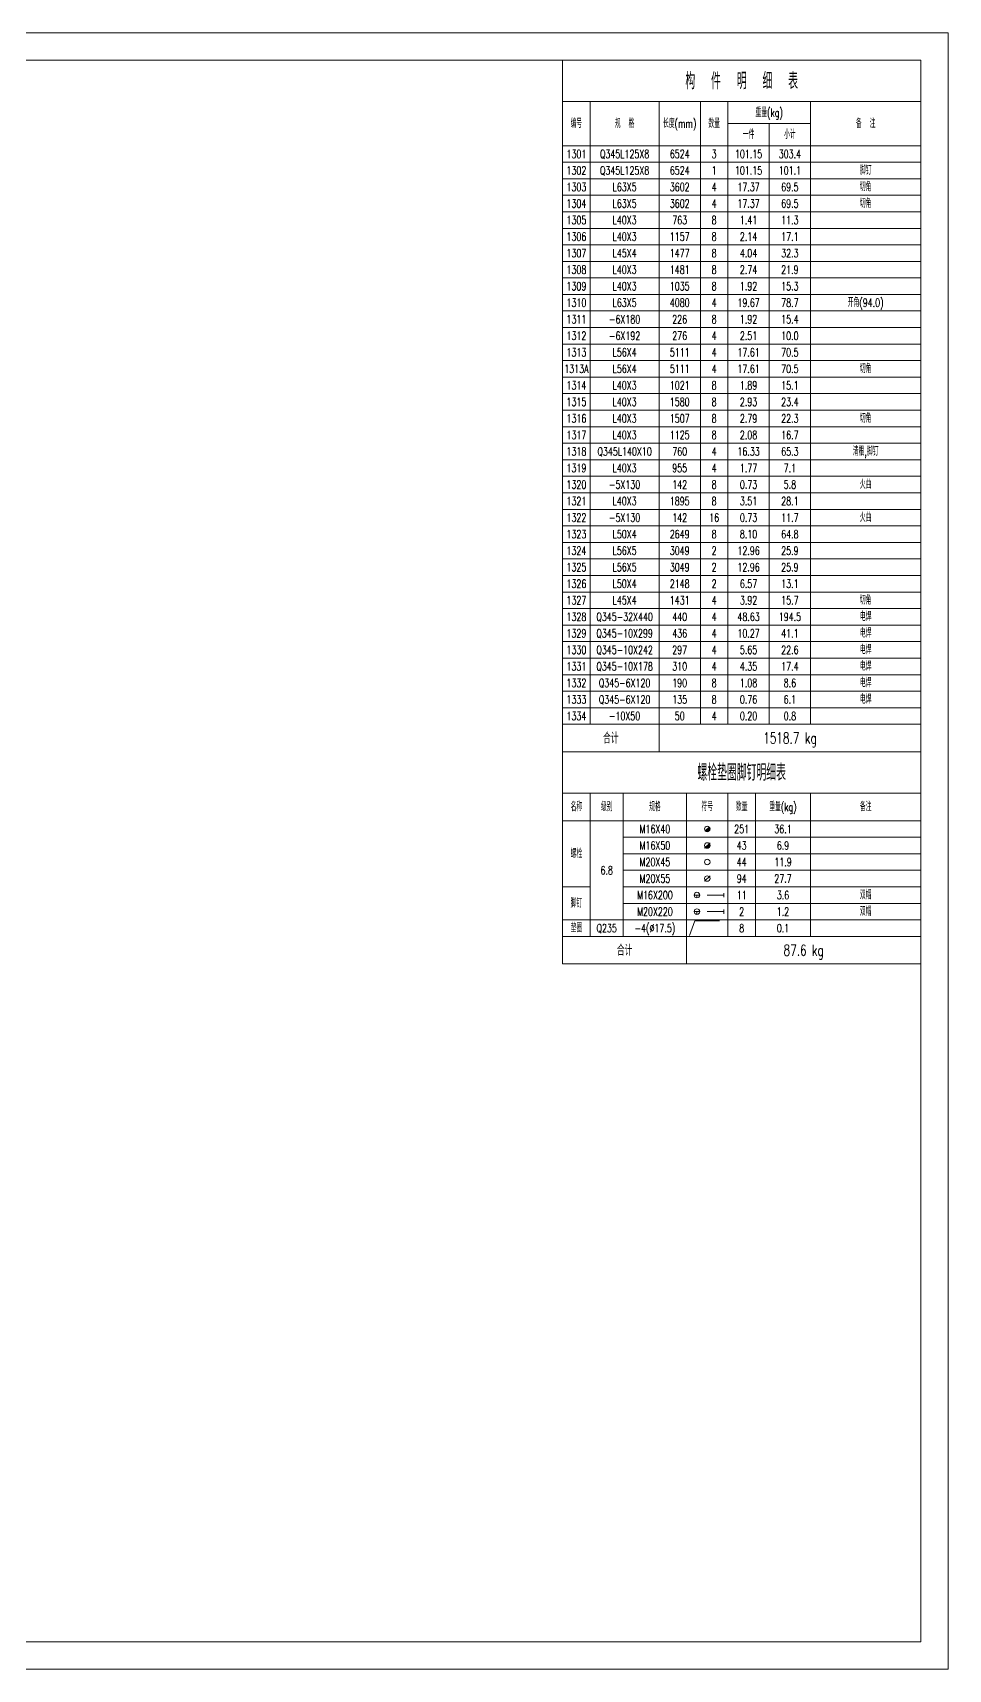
# Model space of a CAD drawing. Extents: x -62666 to 126696, y -48828 to 60042.
# Drawn here: x -52494 to -45846, y -48478 to -36598 of the extents above; entities that cross this region are included whole.
import ezdxf
from ezdxf.enums import TextEntityAlignment as Align

# ---------------------------------------------------------------- set-up
doc = ezdxf.new("R2010")
doc.units = 0
doc.header["$MEASUREMENT"] = 0
doc.layers.get('0').update_dxf_attribs({"linetype": 'CONTINUOUS', "lineweight": 25})
doc.styles.get("Standard").update_dxf_attribs({"font": 'simplex.shx', "width": 0.7, "height": 3, "bigfont": 'gbhzfs.shx'})

# ---------------------------------------------------------------- blocks, each defined once
blk = doc.blocks.new('M16X40S')
at = {"color": 3, "linetype": 'Continuous', "lineweight": 13}
blk.add_line((-0.707, -0.707), (0.707, 0.707), dxfattribs=at)
blk.add_circle((0, 0), 1, dxfattribs=at)
for radius in [0.9, 0.8, 0.7, 0.6, 0.5, 0.4, 0.3, 0.2, 0.1]:
    blk.add_arc((0, 0), radius, 225, 45, dxfattribs=at)
blk = doc.blocks.new('M16X50S')
at = {"color": 3, "linetype": 'Continuous', "lineweight": 13}
blk.add_line((-1, -1), (1, 1), dxfattribs=at)
blk.add_circle((0, 0), 1, dxfattribs=at)
for radius in [0.9, 0.8, 0.7, 0.6, 0.5, 0.4, 0.3, 0.2, 0.1]:
    blk.add_arc((0, 0), radius, 225, 45, dxfattribs=at)
blk = doc.blocks.new('M20X45S')
at = {"color": 3, "linetype": 'Continuous', "lineweight": 13}
blk.add_circle((0, 0), 1, dxfattribs=at)
blk = doc.blocks.new('M20X55S')
at = {"color": 3, "linetype": 'Continuous', "lineweight": 13}
blk.add_line((-1, -1), (1, 1), dxfattribs=at)
blk.add_circle((0, 0), 1, dxfattribs=at)
blk = doc.blocks.new('StepBoltML')
at = {"color": 3, "linetype": 'Continuous', "lineweight": 13}
for p, q in [((-4.75, 0), (-2.75, 0)), ((-3.75, 0), (-3.75, -1)), ((0, 0), (6, 0)), ((6, -0.75), (6, 0.75))]:
    blk.add_line(p, q, dxfattribs=at)
blk.add_circle((-3.75, 0), 1, dxfattribs=at)
blk = doc.blocks.new('WasherML')
at = {"color": 3, "linetype": 'Continuous', "lineweight": 13}
for p, q in [((-6.5, -2.7), (-4.5, 2.7)), ((-4.5, 2.7), (4.5, 2.7))]:
    blk.add_line(p, q, dxfattribs=at)

msp = doc.modelspace()

# ---------------------------------------------------------------- linework, layer by layer
at = {"color": 7, "linetype": 'Continuous', "lineweight": 18}
for p, q in [((-62666.47025, -36598.15675), (-45846.47025, -36598.15675)), ((-45846.47025, -48478.15675), (-45846.47025, -36598.15675)), ((-62166.47025, -36798.15675), (-46046.47025, -36798.15675)), ((-46046.47025, -48278.15675), (-46046.47025, -36798.15675)), ((-62166.47025, -48278.15675), (-46046.47025, -48278.15675)), ((-62666.47025, -48478.15675), (-45846.47025, -48478.15675))]:
    msp.add_line(p, q, dxfattribs=at)
at = {"color": 3, "linetype": 'Continuous', "lineweight": 13}
for points in [[(-48646.47025, -36798.15675), (-48646.47025, -37098.15675), (-46046.47025, -37098.15675), (-46046.47025, -36798.15675)], [(-48646.47025, -37098.15675), (-48646.47025, -37418.15675), (-48446.47025, -37418.15675), (-48446.47025, -37098.15675)], [(-48446.47025, -37098.15675), (-48446.47025, -37418.15675), (-47946.47025, -37418.15675), (-47946.47025, -37098.15675)], [(-47946.47025, -37098.15675), (-47946.47025, -37418.15675), (-47646.47025, -37418.15675), (-47646.47025, -37098.15675)], [(-47646.47025, -37098.15675), (-47646.47025, -37418.15675), (-47446.47025, -37418.15675), (-47446.47025, -37098.15675)], [(-47446.47025, -37098.15675), (-47446.47025, -37258.15675), (-46846.47025, -37258.15675), (-46846.47025, -37098.15675)], [(-46846.47025, -37098.15675), (-46846.47025, -37418.15675), (-46046.47025, -37418.15675), (-46046.47025, -37098.15675)], [(-47446.47025, -37258.15675), (-47446.47025, -37418.15675), (-47146.47025, -37418.15675), (-47146.47025, -37258.15675)], [(-47146.47025, -37258.15675), (-47146.47025, -37418.15675), (-46846.47025, -37418.15675), (-46846.47025, -37258.15675)], [(-48646.47025, -37418.15675), (-48646.47025, -37538.15675), (-48446.47025, -37538.15675), (-48446.47025, -37418.15675)], [(-48446.47025, -37418.15675), (-48446.47025, -37538.15675), (-47946.47025, -37538.15675), (-47946.47025, -37418.15675)], [(-47946.47025, -37418.15675), (-47946.47025, -37538.15675), (-47646.47025, -37538.15675), (-47646.47025, -37418.15675)], [(-47646.47025, -37418.15675), (-47646.47025, -37538.15675), (-47446.47025, -37538.15675), (-47446.47025, -37418.15675)], [(-47446.47025, -37418.15675), (-47446.47025, -37538.15675), (-47146.47025, -37538.15675), (-47146.47025, -37418.15675)], [(-47146.47025, -37418.15675), (-47146.47025, -37538.15675), (-46846.47025, -37538.15675), (-46846.47025, -37418.15675)], [(-46846.47025, -37418.15675), (-46846.47025, -37538.15675), (-46046.47025, -37538.15675), (-46046.47025, -37418.15675)], [(-48646.47025, -37538.15675), (-48646.47025, -37658.15675), (-48446.47025, -37658.15675), (-48446.47025, -37538.15675)], [(-48446.47025, -37538.15675), (-48446.47025, -37658.15675), (-47946.47025, -37658.15675), (-47946.47025, -37538.15675)], [(-47946.47025, -37538.15675), (-47946.47025, -37658.15675), (-47646.47025, -37658.15675), (-47646.47025, -37538.15675)], [(-47646.47025, -37538.15675), (-47646.47025, -37658.15675), (-47446.47025, -37658.15675), (-47446.47025, -37538.15675)], [(-47446.47025, -37538.15675), (-47446.47025, -37658.15675), (-47146.47025, -37658.15675), (-47146.47025, -37538.15675)], [(-47146.47025, -37538.15675), (-47146.47025, -37658.15675), (-46846.47025, -37658.15675), (-46846.47025, -37538.15675)], [(-46846.47025, -37538.15675), (-46846.47025, -37658.15675), (-46046.47025, -37658.15675), (-46046.47025, -37538.15675)], [(-48646.47025, -37658.15675), (-48646.47025, -37778.15675), (-48446.47025, -37778.15675), (-48446.47025, -37658.15675)], [(-48446.47025, -37658.15675), (-48446.47025, -37778.15675), (-47946.47025, -37778.15675), (-47946.47025, -37658.15675)], [(-47946.47025, -37658.15675), (-47946.47025, -37778.15675), (-47646.47025, -37778.15675), (-47646.47025, -37658.15675)], [(-47646.47025, -37658.15675), (-47646.47025, -37778.15675), (-47446.47025, -37778.15675), (-47446.47025, -37658.15675)], [(-47446.47025, -37658.15675), (-47446.47025, -37778.15675), (-47146.47025, -37778.15675), (-47146.47025, -37658.15675)], [(-47146.47025, -37658.15675), (-47146.47025, -37778.15675), (-46846.47025, -37778.15675), (-46846.47025, -37658.15675)], [(-46846.47025, -37658.15675), (-46846.47025, -37778.15675), (-46046.47025, -37778.15675), (-46046.47025, -37658.15675)], [(-48646.47025, -37778.15675), (-48646.47025, -37898.15675), (-48446.47025, -37898.15675), (-48446.47025, -37778.15675)], [(-48446.47025, -37778.15675), (-48446.47025, -37898.15675), (-47946.47025, -37898.15675), (-47946.47025, -37778.15675)], [(-47946.47025, -37778.15675), (-47946.47025, -37898.15675), (-47646.47025, -37898.15675), (-47646.47025, -37778.15675)], [(-47646.47025, -37778.15675), (-47646.47025, -37898.15675), (-47446.47025, -37898.15675), (-47446.47025, -37778.15675)], [(-47446.47025, -37778.15675), (-47446.47025, -37898.15675), (-47146.47025, -37898.15675), (-47146.47025, -37778.15675)], [(-47146.47025, -37778.15675), (-47146.47025, -37898.15675), (-46846.47025, -37898.15675), (-46846.47025, -37778.15675)], [(-46846.47025, -37778.15675), (-46846.47025, -37898.15675), (-46046.47025, -37898.15675), (-46046.47025, -37778.15675)], [(-48646.47025, -37898.15675), (-48646.47025, -38018.15675), (-48446.47025, -38018.15675), (-48446.47025, -37898.15675)], [(-48446.47025, -37898.15675), (-48446.47025, -38018.15675), (-47946.47025, -38018.15675), (-47946.47025, -37898.15675)], [(-47946.47025, -37898.15675), (-47946.47025, -38018.15675), (-47646.47025, -38018.15675), (-47646.47025, -37898.15675)], [(-47646.47025, -37898.15675), (-47646.47025, -38018.15675), (-47446.47025, -38018.15675), (-47446.47025, -37898.15675)], [(-47446.47025, -37898.15675), (-47446.47025, -38018.15675), (-47146.47025, -38018.15675), (-47146.47025, -37898.15675)], [(-47146.47025, -37898.15675), (-47146.47025, -38018.15675), (-46846.47025, -38018.15675), (-46846.47025, -37898.15675)], [(-46846.47025, -37898.15675), (-46846.47025, -38018.15675), (-46046.47025, -38018.15675), (-46046.47025, -37898.15675)], [(-48646.47025, -38018.15675), (-48646.47025, -38138.15675), (-48446.47025, -38138.15675), (-48446.47025, -38018.15675)], [(-48446.47025, -38018.15675), (-48446.47025, -38138.15675), (-47946.47025, -38138.15675), (-47946.47025, -38018.15675)], [(-47946.47025, -38018.15675), (-47946.47025, -38138.15675), (-47646.47025, -38138.15675), (-47646.47025, -38018.15675)], [(-47646.47025, -38018.15675), (-47646.47025, -38138.15675), (-47446.47025, -38138.15675), (-47446.47025, -38018.15675)], [(-47446.47025, -38018.15675), (-47446.47025, -38138.15675), (-47146.47025, -38138.15675), (-47146.47025, -38018.15675)], [(-47146.47025, -38018.15675), (-47146.47025, -38138.15675), (-46846.47025, -38138.15675), (-46846.47025, -38018.15675)], [(-46846.47025, -38018.15675), (-46846.47025, -38138.15675), (-46046.47025, -38138.15675), (-46046.47025, -38018.15675)], [(-48646.47025, -38138.15675), (-48646.47025, -38258.15675), (-48446.47025, -38258.15675), (-48446.47025, -38138.15675)], [(-48446.47025, -38138.15675), (-48446.47025, -38258.15675), (-47946.47025, -38258.15675), (-47946.47025, -38138.15675)], [(-47946.47025, -38138.15675), (-47946.47025, -38258.15675), (-47646.47025, -38258.15675), (-47646.47025, -38138.15675)], [(-47646.47025, -38138.15675), (-47646.47025, -38258.15675), (-47446.47025, -38258.15675), (-47446.47025, -38138.15675)], [(-47446.47025, -38138.15675), (-47446.47025, -38258.15675), (-47146.47025, -38258.15675), (-47146.47025, -38138.15675)], [(-47146.47025, -38138.15675), (-47146.47025, -38258.15675), (-46846.47025, -38258.15675), (-46846.47025, -38138.15675)], [(-46846.47025, -38138.15675), (-46846.47025, -38258.15675), (-46046.47025, -38258.15675), (-46046.47025, -38138.15675)], [(-48646.47025, -38258.15675), (-48646.47025, -38378.15675), (-48446.47025, -38378.15675), (-48446.47025, -38258.15675)], [(-48446.47025, -38258.15675), (-48446.47025, -38378.15675), (-47946.47025, -38378.15675), (-47946.47025, -38258.15675)], [(-47946.47025, -38258.15675), (-47946.47025, -38378.15675), (-47646.47025, -38378.15675), (-47646.47025, -38258.15675)], [(-47646.47025, -38258.15675), (-47646.47025, -38378.15675), (-47446.47025, -38378.15675), (-47446.47025, -38258.15675)], [(-47446.47025, -38258.15675), (-47446.47025, -38378.15675), (-47146.47025, -38378.15675), (-47146.47025, -38258.15675)], [(-47146.47025, -38258.15675), (-47146.47025, -38378.15675), (-46846.47025, -38378.15675), (-46846.47025, -38258.15675)], [(-46846.47025, -38258.15675), (-46846.47025, -38378.15675), (-46046.47025, -38378.15675), (-46046.47025, -38258.15675)], [(-48646.47025, -38378.15675), (-48646.47025, -38498.15675), (-48446.47025, -38498.15675), (-48446.47025, -38378.15675)], [(-48446.47025, -38378.15675), (-48446.47025, -38498.15675), (-47946.47025, -38498.15675), (-47946.47025, -38378.15675)], [(-47946.47025, -38378.15675), (-47946.47025, -38498.15675), (-47646.47025, -38498.15675), (-47646.47025, -38378.15675)], [(-47646.47025, -38378.15675), (-47646.47025, -38498.15675), (-47446.47025, -38498.15675), (-47446.47025, -38378.15675)], [(-47446.47025, -38378.15675), (-47446.47025, -38498.15675), (-47146.47025, -38498.15675), (-47146.47025, -38378.15675)], [(-47146.47025, -38378.15675), (-47146.47025, -38498.15675), (-46846.47025, -38498.15675), (-46846.47025, -38378.15675)], [(-46846.47025, -38378.15675), (-46846.47025, -38498.15675), (-46046.47025, -38498.15675), (-46046.47025, -38378.15675)], [(-48646.47025, -38498.15675), (-48646.47025, -38618.15675), (-48446.47025, -38618.15675), (-48446.47025, -38498.15675)], [(-48446.47025, -38498.15675), (-48446.47025, -38618.15675), (-47946.47025, -38618.15675), (-47946.47025, -38498.15675)], [(-47946.47025, -38498.15675), (-47946.47025, -38618.15675), (-47646.47025, -38618.15675), (-47646.47025, -38498.15675)], [(-47646.47025, -38498.15675), (-47646.47025, -38618.15675), (-47446.47025, -38618.15675), (-47446.47025, -38498.15675)], [(-47446.47025, -38498.15675), (-47446.47025, -38618.15675), (-47146.47025, -38618.15675), (-47146.47025, -38498.15675)], [(-47146.47025, -38498.15675), (-47146.47025, -38618.15675), (-46846.47025, -38618.15675), (-46846.47025, -38498.15675)], [(-46846.47025, -38498.15675), (-46846.47025, -38618.15675), (-46046.47025, -38618.15675), (-46046.47025, -38498.15675)], [(-48646.47025, -38618.15675), (-48646.47025, -38738.15675), (-48446.47025, -38738.15675), (-48446.47025, -38618.15675)], [(-48446.47025, -38618.15675), (-48446.47025, -38738.15675), (-47946.47025, -38738.15675), (-47946.47025, -38618.15675)], [(-47946.47025, -38618.15675), (-47946.47025, -38738.15675), (-47646.47025, -38738.15675), (-47646.47025, -38618.15675)], [(-47646.47025, -38618.15675), (-47646.47025, -38738.15675), (-47446.47025, -38738.15675), (-47446.47025, -38618.15675)], [(-47446.47025, -38618.15675), (-47446.47025, -38738.15675), (-47146.47025, -38738.15675), (-47146.47025, -38618.15675)], [(-47146.47025, -38618.15675), (-47146.47025, -38738.15675), (-46846.47025, -38738.15675), (-46846.47025, -38618.15675)], [(-46846.47025, -38618.15675), (-46846.47025, -38738.15675), (-46046.47025, -38738.15675), (-46046.47025, -38618.15675)], [(-48646.47025, -38738.15675), (-48646.47025, -38858.15675), (-48446.47025, -38858.15675), (-48446.47025, -38738.15675)], [(-48446.47025, -38738.15675), (-48446.47025, -38858.15675), (-47946.47025, -38858.15675), (-47946.47025, -38738.15675)], [(-47946.47025, -38738.15675), (-47946.47025, -38858.15675), (-47646.47025, -38858.15675), (-47646.47025, -38738.15675)], [(-47646.47025, -38738.15675), (-47646.47025, -38858.15675), (-47446.47025, -38858.15675), (-47446.47025, -38738.15675)], [(-47446.47025, -38738.15675), (-47446.47025, -38858.15675), (-47146.47025, -38858.15675), (-47146.47025, -38738.15675)], [(-47146.47025, -38738.15675), (-47146.47025, -38858.15675), (-46846.47025, -38858.15675), (-46846.47025, -38738.15675)], [(-46846.47025, -38738.15675), (-46846.47025, -38858.15675), (-46046.47025, -38858.15675), (-46046.47025, -38738.15675)], [(-48646.47025, -38858.15675), (-48646.47025, -38978.15675), (-48446.47025, -38978.15675), (-48446.47025, -38858.15675)], [(-48446.47025, -38858.15675), (-48446.47025, -38978.15675), (-47946.47025, -38978.15675), (-47946.47025, -38858.15675)], [(-47946.47025, -38858.15675), (-47946.47025, -38978.15675), (-47646.47025, -38978.15675), (-47646.47025, -38858.15675)], [(-47646.47025, -38858.15675), (-47646.47025, -38978.15675), (-47446.47025, -38978.15675), (-47446.47025, -38858.15675)], [(-47446.47025, -38858.15675), (-47446.47025, -38978.15675), (-47146.47025, -38978.15675), (-47146.47025, -38858.15675)], [(-47146.47025, -38858.15675), (-47146.47025, -38978.15675), (-46846.47025, -38978.15675), (-46846.47025, -38858.15675)], [(-46846.47025, -38858.15675), (-46846.47025, -38978.15675), (-46046.47025, -38978.15675), (-46046.47025, -38858.15675)], [(-48646.47025, -38978.15675), (-48646.47025, -39098.15675), (-48446.47025, -39098.15675), (-48446.47025, -38978.15675)], [(-48446.47025, -38978.15675), (-48446.47025, -39098.15675), (-47946.47025, -39098.15675), (-47946.47025, -38978.15675)], [(-47946.47025, -38978.15675), (-47946.47025, -39098.15675), (-47646.47025, -39098.15675), (-47646.47025, -38978.15675)], [(-47646.47025, -38978.15675), (-47646.47025, -39098.15675), (-47446.47025, -39098.15675), (-47446.47025, -38978.15675)], [(-47446.47025, -38978.15675), (-47446.47025, -39098.15675), (-47146.47025, -39098.15675), (-47146.47025, -38978.15675)], [(-47146.47025, -38978.15675), (-47146.47025, -39098.15675), (-46846.47025, -39098.15675), (-46846.47025, -38978.15675)], [(-46846.47025, -38978.15675), (-46846.47025, -39098.15675), (-46046.47025, -39098.15675), (-46046.47025, -38978.15675)], [(-48646.47025, -39098.15675), (-48646.47025, -39218.15675), (-48446.47025, -39218.15675), (-48446.47025, -39098.15675)], [(-48446.47025, -39098.15675), (-48446.47025, -39218.15675), (-47946.47025, -39218.15675), (-47946.47025, -39098.15675)], [(-47946.47025, -39098.15675), (-47946.47025, -39218.15675), (-47646.47025, -39218.15675), (-47646.47025, -39098.15675)], [(-47646.47025, -39098.15675), (-47646.47025, -39218.15675), (-47446.47025, -39218.15675), (-47446.47025, -39098.15675)], [(-47446.47025, -39098.15675), (-47446.47025, -39218.15675), (-47146.47025, -39218.15675), (-47146.47025, -39098.15675)], [(-47146.47025, -39098.15675), (-47146.47025, -39218.15675), (-46846.47025, -39218.15675), (-46846.47025, -39098.15675)], [(-46846.47025, -39098.15675), (-46846.47025, -39218.15675), (-46046.47025, -39218.15675), (-46046.47025, -39098.15675)], [(-48646.47025, -39218.15675), (-48646.47025, -39338.15675), (-48446.47025, -39338.15675), (-48446.47025, -39218.15675)], [(-48446.47025, -39218.15675), (-48446.47025, -39338.15675), (-47946.47025, -39338.15675), (-47946.47025, -39218.15675)], [(-47946.47025, -39218.15675), (-47946.47025, -39338.15675), (-47646.47025, -39338.15675), (-47646.47025, -39218.15675)], [(-47646.47025, -39218.15675), (-47646.47025, -39338.15675), (-47446.47025, -39338.15675), (-47446.47025, -39218.15675)], [(-47446.47025, -39218.15675), (-47446.47025, -39338.15675), (-47146.47025, -39338.15675), (-47146.47025, -39218.15675)], [(-47146.47025, -39218.15675), (-47146.47025, -39338.15675), (-46846.47025, -39338.15675), (-46846.47025, -39218.15675)], [(-46846.47025, -39218.15675), (-46846.47025, -39338.15675), (-46046.47025, -39338.15675), (-46046.47025, -39218.15675)], [(-48646.47025, -39338.15675), (-48646.47025, -39458.15675), (-48446.47025, -39458.15675), (-48446.47025, -39338.15675)], [(-48446.47025, -39338.15675), (-48446.47025, -39458.15675), (-47946.47025, -39458.15675), (-47946.47025, -39338.15675)], [(-47946.47025, -39338.15675), (-47946.47025, -39458.15675), (-47646.47025, -39458.15675), (-47646.47025, -39338.15675)], [(-47646.47025, -39338.15675), (-47646.47025, -39458.15675), (-47446.47025, -39458.15675), (-47446.47025, -39338.15675)], [(-47446.47025, -39338.15675), (-47446.47025, -39458.15675), (-47146.47025, -39458.15675), (-47146.47025, -39338.15675)], [(-47146.47025, -39338.15675), (-47146.47025, -39458.15675), (-46846.47025, -39458.15675), (-46846.47025, -39338.15675)], [(-46846.47025, -39338.15675), (-46846.47025, -39458.15675), (-46046.47025, -39458.15675), (-46046.47025, -39338.15675)], [(-48646.47025, -39458.15675), (-48646.47025, -39578.15675), (-48446.47025, -39578.15675), (-48446.47025, -39458.15675)], [(-48446.47025, -39458.15675), (-48446.47025, -39578.15675), (-47946.47025, -39578.15675), (-47946.47025, -39458.15675)], [(-47946.47025, -39458.15675), (-47946.47025, -39578.15675), (-47646.47025, -39578.15675), (-47646.47025, -39458.15675)], [(-47646.47025, -39458.15675), (-47646.47025, -39578.15675), (-47446.47025, -39578.15675), (-47446.47025, -39458.15675)], [(-47446.47025, -39458.15675), (-47446.47025, -39578.15675), (-47146.47025, -39578.15675), (-47146.47025, -39458.15675)], [(-47146.47025, -39458.15675), (-47146.47025, -39578.15675), (-46846.47025, -39578.15675), (-46846.47025, -39458.15675)], [(-46846.47025, -39458.15675), (-46846.47025, -39578.15675), (-46046.47025, -39578.15675), (-46046.47025, -39458.15675)], [(-48646.47025, -39578.15675), (-48646.47025, -39698.15675), (-48446.47025, -39698.15675), (-48446.47025, -39578.15675)], [(-48446.47025, -39578.15675), (-48446.47025, -39698.15675), (-47946.47025, -39698.15675), (-47946.47025, -39578.15675)], [(-47946.47025, -39578.15675), (-47946.47025, -39698.15675), (-47646.47025, -39698.15675), (-47646.47025, -39578.15675)], [(-47646.47025, -39578.15675), (-47646.47025, -39698.15675), (-47446.47025, -39698.15675), (-47446.47025, -39578.15675)], [(-47446.47025, -39578.15675), (-47446.47025, -39698.15675), (-47146.47025, -39698.15675), (-47146.47025, -39578.15675)], [(-47146.47025, -39578.15675), (-47146.47025, -39698.15675), (-46846.47025, -39698.15675), (-46846.47025, -39578.15675)], [(-46846.47025, -39578.15675), (-46846.47025, -39698.15675), (-46046.47025, -39698.15675), (-46046.47025, -39578.15675)], [(-48646.47025, -39698.15675), (-48646.47025, -39818.15675), (-48446.47025, -39818.15675), (-48446.47025, -39698.15675)], [(-48446.47025, -39698.15675), (-48446.47025, -39818.15675), (-47946.47025, -39818.15675), (-47946.47025, -39698.15675)], [(-47946.47025, -39698.15675), (-47946.47025, -39818.15675), (-47646.47025, -39818.15675), (-47646.47025, -39698.15675)], [(-47646.47025, -39698.15675), (-47646.47025, -39818.15675), (-47446.47025, -39818.15675), (-47446.47025, -39698.15675)], [(-47446.47025, -39698.15675), (-47446.47025, -39818.15675), (-47146.47025, -39818.15675), (-47146.47025, -39698.15675)], [(-47146.47025, -39698.15675), (-47146.47025, -39818.15675), (-46846.47025, -39818.15675), (-46846.47025, -39698.15675)], [(-46846.47025, -39698.15675), (-46846.47025, -39818.15675), (-46046.47025, -39818.15675), (-46046.47025, -39698.15675)], [(-48646.47025, -39818.15675), (-48646.47025, -39938.15675), (-48446.47025, -39938.15675), (-48446.47025, -39818.15675)], [(-48446.47025, -39818.15675), (-48446.47025, -39938.15675), (-47946.47025, -39938.15675), (-47946.47025, -39818.15675)], [(-47946.47025, -39818.15675), (-47946.47025, -39938.15675), (-47646.47025, -39938.15675), (-47646.47025, -39818.15675)], [(-47646.47025, -39818.15675), (-47646.47025, -39938.15675), (-47446.47025, -39938.15675), (-47446.47025, -39818.15675)], [(-47446.47025, -39818.15675), (-47446.47025, -39938.15675), (-47146.47025, -39938.15675), (-47146.47025, -39818.15675)], [(-47146.47025, -39818.15675), (-47146.47025, -39938.15675), (-46846.47025, -39938.15675), (-46846.47025, -39818.15675)], [(-46846.47025, -39818.15675), (-46846.47025, -39938.15675), (-46046.47025, -39938.15675), (-46046.47025, -39818.15675)], [(-48646.47025, -39938.15675), (-48646.47025, -40058.15675), (-48446.47025, -40058.15675), (-48446.47025, -39938.15675)], [(-48446.47025, -39938.15675), (-48446.47025, -40058.15675), (-47946.47025, -40058.15675), (-47946.47025, -39938.15675)], [(-47946.47025, -39938.15675), (-47946.47025, -40058.15675), (-47646.47025, -40058.15675), (-47646.47025, -39938.15675)], [(-47646.47025, -39938.15675), (-47646.47025, -40058.15675), (-47446.47025, -40058.15675), (-47446.47025, -39938.15675)], [(-47446.47025, -39938.15675), (-47446.47025, -40058.15675), (-47146.47025, -40058.15675), (-47146.47025, -39938.15675)], [(-47146.47025, -39938.15675), (-47146.47025, -40058.15675), (-46846.47025, -40058.15675), (-46846.47025, -39938.15675)], [(-46846.47025, -39938.15675), (-46846.47025, -40058.15675), (-46046.47025, -40058.15675), (-46046.47025, -39938.15675)], [(-48646.47025, -40058.15675), (-48646.47025, -40178.15675), (-48446.47025, -40178.15675), (-48446.47025, -40058.15675)], [(-48446.47025, -40058.15675), (-48446.47025, -40178.15675), (-47946.47025, -40178.15675), (-47946.47025, -40058.15675)], [(-47946.47025, -40058.15675), (-47946.47025, -40178.15675), (-47646.47025, -40178.15675), (-47646.47025, -40058.15675)], [(-47646.47025, -40058.15675), (-47646.47025, -40178.15675), (-47446.47025, -40178.15675), (-47446.47025, -40058.15675)], [(-47446.47025, -40058.15675), (-47446.47025, -40178.15675), (-47146.47025, -40178.15675), (-47146.47025, -40058.15675)], [(-47146.47025, -40058.15675), (-47146.47025, -40178.15675), (-46846.47025, -40178.15675), (-46846.47025, -40058.15675)], [(-46846.47025, -40058.15675), (-46846.47025, -40178.15675), (-46046.47025, -40178.15675), (-46046.47025, -40058.15675)], [(-48646.47025, -40178.15675), (-48646.47025, -40298.15675), (-48446.47025, -40298.15675), (-48446.47025, -40178.15675)], [(-48446.47025, -40178.15675), (-48446.47025, -40298.15675), (-47946.47025, -40298.15675), (-47946.47025, -40178.15675)], [(-47946.47025, -40178.15675), (-47946.47025, -40298.15675), (-47646.47025, -40298.15675), (-47646.47025, -40178.15675)], [(-47646.47025, -40178.15675), (-47646.47025, -40298.15675), (-47446.47025, -40298.15675), (-47446.47025, -40178.15675)], [(-47446.47025, -40178.15675), (-47446.47025, -40298.15675), (-47146.47025, -40298.15675), (-47146.47025, -40178.15675)], [(-47146.47025, -40178.15675), (-47146.47025, -40298.15675), (-46846.47025, -40298.15675), (-46846.47025, -40178.15675)], [(-46846.47025, -40178.15675), (-46846.47025, -40298.15675), (-46046.47025, -40298.15675), (-46046.47025, -40178.15675)], [(-48646.47025, -40298.15675), (-48646.47025, -40418.15675), (-48446.47025, -40418.15675), (-48446.47025, -40298.15675)], [(-48446.47025, -40298.15675), (-48446.47025, -40418.15675), (-47946.47025, -40418.15675), (-47946.47025, -40298.15675)], [(-47946.47025, -40298.15675), (-47946.47025, -40418.15675), (-47646.47025, -40418.15675), (-47646.47025, -40298.15675)], [(-47646.47025, -40298.15675), (-47646.47025, -40418.15675), (-47446.47025, -40418.15675), (-47446.47025, -40298.15675)], [(-47446.47025, -40298.15675), (-47446.47025, -40418.15675), (-47146.47025, -40418.15675), (-47146.47025, -40298.15675)], [(-47146.47025, -40298.15675), (-47146.47025, -40418.15675), (-46846.47025, -40418.15675), (-46846.47025, -40298.15675)], [(-46846.47025, -40298.15675), (-46846.47025, -40418.15675), (-46046.47025, -40418.15675), (-46046.47025, -40298.15675)], [(-48646.47025, -40418.15675), (-48646.47025, -40538.15675), (-48446.47025, -40538.15675), (-48446.47025, -40418.15675)], [(-48446.47025, -40418.15675), (-48446.47025, -40538.15675), (-47946.47025, -40538.15675), (-47946.47025, -40418.15675)], [(-47946.47025, -40418.15675), (-47946.47025, -40538.15675), (-47646.47025, -40538.15675), (-47646.47025, -40418.15675)], [(-47646.47025, -40418.15675), (-47646.47025, -40538.15675), (-47446.47025, -40538.15675), (-47446.47025, -40418.15675)], [(-47446.47025, -40418.15675), (-47446.47025, -40538.15675), (-47146.47025, -40538.15675), (-47146.47025, -40418.15675)], [(-47146.47025, -40418.15675), (-47146.47025, -40538.15675), (-46846.47025, -40538.15675), (-46846.47025, -40418.15675)], [(-46846.47025, -40418.15675), (-46846.47025, -40538.15675), (-46046.47025, -40538.15675), (-46046.47025, -40418.15675)], [(-48646.47025, -40538.15675), (-48646.47025, -40658.15675), (-48446.47025, -40658.15675), (-48446.47025, -40538.15675)], [(-48446.47025, -40538.15675), (-48446.47025, -40658.15675), (-47946.47025, -40658.15675), (-47946.47025, -40538.15675)], [(-47946.47025, -40538.15675), (-47946.47025, -40658.15675), (-47646.47025, -40658.15675), (-47646.47025, -40538.15675)], [(-47646.47025, -40538.15675), (-47646.47025, -40658.15675), (-47446.47025, -40658.15675), (-47446.47025, -40538.15675)], [(-47446.47025, -40538.15675), (-47446.47025, -40658.15675), (-47146.47025, -40658.15675), (-47146.47025, -40538.15675)], [(-47146.47025, -40538.15675), (-47146.47025, -40658.15675), (-46846.47025, -40658.15675), (-46846.47025, -40538.15675)], [(-46846.47025, -40538.15675), (-46846.47025, -40658.15675), (-46046.47025, -40658.15675), (-46046.47025, -40538.15675)], [(-48646.47025, -40658.15675), (-48646.47025, -40778.15675), (-48446.47025, -40778.15675), (-48446.47025, -40658.15675)], [(-48446.47025, -40658.15675), (-48446.47025, -40778.15675), (-47946.47025, -40778.15675), (-47946.47025, -40658.15675)], [(-47946.47025, -40658.15675), (-47946.47025, -40778.15675), (-47646.47025, -40778.15675), (-47646.47025, -40658.15675)], [(-47646.47025, -40658.15675), (-47646.47025, -40778.15675), (-47446.47025, -40778.15675), (-47446.47025, -40658.15675)], [(-47446.47025, -40658.15675), (-47446.47025, -40778.15675), (-47146.47025, -40778.15675), (-47146.47025, -40658.15675)], [(-47146.47025, -40658.15675), (-47146.47025, -40778.15675), (-46846.47025, -40778.15675), (-46846.47025, -40658.15675)], [(-46846.47025, -40658.15675), (-46846.47025, -40778.15675), (-46046.47025, -40778.15675), (-46046.47025, -40658.15675)], [(-48646.47025, -40778.15675), (-48646.47025, -40898.15675), (-48446.47025, -40898.15675), (-48446.47025, -40778.15675)], [(-48446.47025, -40778.15675), (-48446.47025, -40898.15675), (-47946.47025, -40898.15675), (-47946.47025, -40778.15675)], [(-47946.47025, -40778.15675), (-47946.47025, -40898.15675), (-47646.47025, -40898.15675), (-47646.47025, -40778.15675)], [(-47646.47025, -40778.15675), (-47646.47025, -40898.15675), (-47446.47025, -40898.15675), (-47446.47025, -40778.15675)], [(-47446.47025, -40778.15675), (-47446.47025, -40898.15675), (-47146.47025, -40898.15675), (-47146.47025, -40778.15675)], [(-47146.47025, -40778.15675), (-47146.47025, -40898.15675), (-46846.47025, -40898.15675), (-46846.47025, -40778.15675)], [(-46846.47025, -40778.15675), (-46846.47025, -40898.15675), (-46046.47025, -40898.15675), (-46046.47025, -40778.15675)], [(-48646.47025, -40898.15675), (-48646.47025, -41018.15675), (-48446.47025, -41018.15675), (-48446.47025, -40898.15675)], [(-48446.47025, -40898.15675), (-48446.47025, -41018.15675), (-47946.47025, -41018.15675), (-47946.47025, -40898.15675)], [(-47946.47025, -40898.15675), (-47946.47025, -41018.15675), (-47646.47025, -41018.15675), (-47646.47025, -40898.15675)], [(-47646.47025, -40898.15675), (-47646.47025, -41018.15675), (-47446.47025, -41018.15675), (-47446.47025, -40898.15675)], [(-47446.47025, -40898.15675), (-47446.47025, -41018.15675), (-47146.47025, -41018.15675), (-47146.47025, -40898.15675)], [(-47146.47025, -40898.15675), (-47146.47025, -41018.15675), (-46846.47025, -41018.15675), (-46846.47025, -40898.15675)], [(-46846.47025, -40898.15675), (-46846.47025, -41018.15675), (-46046.47025, -41018.15675), (-46046.47025, -40898.15675)], [(-48646.47025, -41018.15675), (-48646.47025, -41138.15675), (-48446.47025, -41138.15675), (-48446.47025, -41018.15675)], [(-48446.47025, -41018.15675), (-48446.47025, -41138.15675), (-47946.47025, -41138.15675), (-47946.47025, -41018.15675)], [(-47946.47025, -41018.15675), (-47946.47025, -41138.15675), (-47646.47025, -41138.15675), (-47646.47025, -41018.15675)], [(-47646.47025, -41018.15675), (-47646.47025, -41138.15675), (-47446.47025, -41138.15675), (-47446.47025, -41018.15675)], [(-47446.47025, -41018.15675), (-47446.47025, -41138.15675), (-47146.47025, -41138.15675), (-47146.47025, -41018.15675)], [(-47146.47025, -41018.15675), (-47146.47025, -41138.15675), (-46846.47025, -41138.15675), (-46846.47025, -41018.15675)], [(-46846.47025, -41018.15675), (-46846.47025, -41138.15675), (-46046.47025, -41138.15675), (-46046.47025, -41018.15675)], [(-48646.47025, -41138.15675), (-48646.47025, -41258.15675), (-48446.47025, -41258.15675), (-48446.47025, -41138.15675)], [(-48446.47025, -41138.15675), (-48446.47025, -41258.15675), (-47946.47025, -41258.15675), (-47946.47025, -41138.15675)], [(-47946.47025, -41138.15675), (-47946.47025, -41258.15675), (-47646.47025, -41258.15675), (-47646.47025, -41138.15675)], [(-47646.47025, -41138.15675), (-47646.47025, -41258.15675), (-47446.47025, -41258.15675), (-47446.47025, -41138.15675)], [(-47446.47025, -41138.15675), (-47446.47025, -41258.15675), (-47146.47025, -41258.15675), (-47146.47025, -41138.15675)], [(-47146.47025, -41138.15675), (-47146.47025, -41258.15675), (-46846.47025, -41258.15675), (-46846.47025, -41138.15675)], [(-46846.47025, -41138.15675), (-46846.47025, -41258.15675), (-46046.47025, -41258.15675), (-46046.47025, -41138.15675)], [(-48646.47025, -41258.15675), (-48646.47025, -41378.15675), (-48446.47025, -41378.15675), (-48446.47025, -41258.15675)], [(-48446.47025, -41258.15675), (-48446.47025, -41378.15675), (-47946.47025, -41378.15675), (-47946.47025, -41258.15675)], [(-47946.47025, -41258.15675), (-47946.47025, -41378.15675), (-47646.47025, -41378.15675), (-47646.47025, -41258.15675)], [(-47646.47025, -41258.15675), (-47646.47025, -41378.15675), (-47446.47025, -41378.15675), (-47446.47025, -41258.15675)], [(-47446.47025, -41258.15675), (-47446.47025, -41378.15675), (-47146.47025, -41378.15675), (-47146.47025, -41258.15675)], [(-47146.47025, -41258.15675), (-47146.47025, -41378.15675), (-46846.47025, -41378.15675), (-46846.47025, -41258.15675)], [(-46846.47025, -41258.15675), (-46846.47025, -41378.15675), (-46046.47025, -41378.15675), (-46046.47025, -41258.15675)], [(-48646.47025, -41378.15675), (-48646.47025, -41498.15675), (-48446.47025, -41498.15675), (-48446.47025, -41378.15675)], [(-48446.47025, -41378.15675), (-48446.47025, -41498.15675), (-47946.47025, -41498.15675), (-47946.47025, -41378.15675)], [(-47946.47025, -41378.15675), (-47946.47025, -41498.15675), (-47646.47025, -41498.15675), (-47646.47025, -41378.15675)], [(-47646.47025, -41378.15675), (-47646.47025, -41498.15675), (-47446.47025, -41498.15675), (-47446.47025, -41378.15675)], [(-47446.47025, -41378.15675), (-47446.47025, -41498.15675), (-47146.47025, -41498.15675), (-47146.47025, -41378.15675)], [(-47146.47025, -41378.15675), (-47146.47025, -41498.15675), (-46846.47025, -41498.15675), (-46846.47025, -41378.15675)], [(-46846.47025, -41378.15675), (-46846.47025, -41498.15675), (-46046.47025, -41498.15675), (-46046.47025, -41378.15675)], [(-48646.47025, -41498.15675), (-48646.47025, -41618.15675), (-48446.47025, -41618.15675), (-48446.47025, -41498.15675)], [(-48446.47025, -41498.15675), (-48446.47025, -41618.15675), (-47946.47025, -41618.15675), (-47946.47025, -41498.15675)], [(-47946.47025, -41498.15675), (-47946.47025, -41618.15675), (-47646.47025, -41618.15675), (-47646.47025, -41498.15675)], [(-47646.47025, -41498.15675), (-47646.47025, -41618.15675), (-47446.47025, -41618.15675), (-47446.47025, -41498.15675)], [(-47446.47025, -41498.15675), (-47446.47025, -41618.15675), (-47146.47025, -41618.15675), (-47146.47025, -41498.15675)], [(-47146.47025, -41498.15675), (-47146.47025, -41618.15675), (-46846.47025, -41618.15675), (-46846.47025, -41498.15675)], [(-46846.47025, -41498.15675), (-46846.47025, -41618.15675), (-46046.47025, -41618.15675), (-46046.47025, -41498.15675)], [(-48646.47025, -41618.15675), (-48646.47025, -41818.15675), (-47946.47025, -41818.15675), (-47946.47025, -41618.15675)], [(-47946.47025, -41618.15675), (-47946.47025, -41818.15675), (-46046.47025, -41818.15675), (-46046.47025, -41618.15675)], [(-48646.47025, -41818.15675), (-48646.47025, -42118.15675), (-46046.47025, -42118.15675), (-46046.47025, -41818.15675)], [(-48646.47025, -42118.15675), (-48646.47025, -42318.15675), (-48446.47025, -42318.15675), (-48446.47025, -42118.15675)], [(-48446.47025, -42118.15675), (-48446.47025, -42318.15675), (-48206.47025, -42318.15675), (-48206.47025, -42118.15675)], [(-48206.47025, -42118.15675), (-48206.47025, -42318.15675), (-47746.47025, -42318.15675), (-47746.47025, -42118.15675)], [(-47746.47025, -42118.15675), (-47746.47025, -42318.15675), (-47446.47025, -42318.15675), (-47446.47025, -42118.15675)], [(-47446.47025, -42118.15675), (-47446.47025, -42318.15675), (-47246.47025, -42318.15675), (-47246.47025, -42118.15675)], [(-47246.47025, -42118.15675), (-47246.47025, -42318.15675), (-46846.47025, -42318.15675), (-46846.47025, -42118.15675)], [(-46846.47025, -42118.15675), (-46846.47025, -42318.15675), (-46046.47025, -42318.15675), (-46046.47025, -42118.15675)], [(-48646.47025, -42318.15675), (-48646.47025, -42798.15675), (-48446.47025, -42798.15675), (-48446.47025, -42318.15675)], [(-48446.47025, -42318.15675), (-48446.47025, -43038.15675), (-48206.47025, -43038.15675), (-48206.47025, -42318.15675)], [(-48206.47025, -42318.15675), (-48206.47025, -42438.15675), (-47746.47025, -42438.15675), (-47746.47025, -42318.15675)], [(-47746.47025, -42318.15675), (-47746.47025, -42438.15675), (-47446.47025, -42438.15675), (-47446.47025, -42318.15675)], [(-47446.47025, -42318.15675), (-47446.47025, -42438.15675), (-47246.47025, -42438.15675), (-47246.47025, -42318.15675)], [(-47246.47025, -42318.15675), (-47246.47025, -42438.15675), (-46846.47025, -42438.15675), (-46846.47025, -42318.15675)], [(-46846.47025, -42318.15675), (-46846.47025, -42438.15675), (-46046.47025, -42438.15675), (-46046.47025, -42318.15675)], [(-48206.47025, -42438.15675), (-48206.47025, -42558.15675), (-47746.47025, -42558.15675), (-47746.47025, -42438.15675)], [(-47746.47025, -42438.15675), (-47746.47025, -42558.15675), (-47446.47025, -42558.15675), (-47446.47025, -42438.15675)], [(-47446.47025, -42438.15675), (-47446.47025, -42558.15675), (-47246.47025, -42558.15675), (-47246.47025, -42438.15675)], [(-47246.47025, -42438.15675), (-47246.47025, -42558.15675), (-46846.47025, -42558.15675), (-46846.47025, -42438.15675)], [(-46846.47025, -42438.15675), (-46846.47025, -42558.15675), (-46046.47025, -42558.15675), (-46046.47025, -42438.15675)], [(-48206.47025, -42558.15675), (-48206.47025, -42678.15675), (-47746.47025, -42678.15675), (-47746.47025, -42558.15675)], [(-47746.47025, -42558.15675), (-47746.47025, -42678.15675), (-47446.47025, -42678.15675), (-47446.47025, -42558.15675)], [(-47446.47025, -42558.15675), (-47446.47025, -42678.15675), (-47246.47025, -42678.15675), (-47246.47025, -42558.15675)], [(-47246.47025, -42558.15675), (-47246.47025, -42678.15675), (-46846.47025, -42678.15675), (-46846.47025, -42558.15675)], [(-46846.47025, -42558.15675), (-46846.47025, -42678.15675), (-46046.47025, -42678.15675), (-46046.47025, -42558.15675)], [(-48206.47025, -42678.15675), (-48206.47025, -42798.15675), (-47746.47025, -42798.15675), (-47746.47025, -42678.15675)], [(-47746.47025, -42678.15675), (-47746.47025, -42798.15675), (-47446.47025, -42798.15675), (-47446.47025, -42678.15675)], [(-47446.47025, -42678.15675), (-47446.47025, -42798.15675), (-47246.47025, -42798.15675), (-47246.47025, -42678.15675)], [(-47246.47025, -42678.15675), (-47246.47025, -42798.15675), (-46846.47025, -42798.15675), (-46846.47025, -42678.15675)], [(-46846.47025, -42678.15675), (-46846.47025, -42798.15675), (-46046.47025, -42798.15675), (-46046.47025, -42678.15675)], [(-48646.47025, -42798.15675), (-48646.47025, -43038.15675), (-48446.47025, -43038.15675), (-48446.47025, -42798.15675)], [(-48206.47025, -42798.15675), (-48206.47025, -42918.15675), (-47746.47025, -42918.15675), (-47746.47025, -42798.15675)], [(-47746.47025, -42798.15675), (-47746.47025, -42918.15675), (-47446.47025, -42918.15675), (-47446.47025, -42798.15675)], [(-47446.47025, -42798.15675), (-47446.47025, -42918.15675), (-47246.47025, -42918.15675), (-47246.47025, -42798.15675)], [(-47246.47025, -42798.15675), (-47246.47025, -42918.15675), (-46846.47025, -42918.15675), (-46846.47025, -42798.15675)], [(-46846.47025, -42798.15675), (-46846.47025, -42918.15675), (-46046.47025, -42918.15675), (-46046.47025, -42798.15675)], [(-48206.47025, -42918.15675), (-48206.47025, -43038.15675), (-47746.47025, -43038.15675), (-47746.47025, -42918.15675)], [(-47746.47025, -42918.15675), (-47746.47025, -43038.15675), (-47446.47025, -43038.15675), (-47446.47025, -42918.15675)], [(-47446.47025, -42918.15675), (-47446.47025, -43038.15675), (-47246.47025, -43038.15675), (-47246.47025, -42918.15675)], [(-47246.47025, -42918.15675), (-47246.47025, -43038.15675), (-46846.47025, -43038.15675), (-46846.47025, -42918.15675)], [(-46846.47025, -42918.15675), (-46846.47025, -43038.15675), (-46046.47025, -43038.15675), (-46046.47025, -42918.15675)], [(-48646.47025, -43038.15675), (-48646.47025, -43158.15675), (-48446.47025, -43158.15675), (-48446.47025, -43038.15675)], [(-48446.47025, -43038.15675), (-48446.47025, -43158.15675), (-48206.47025, -43158.15675), (-48206.47025, -43038.15675)], [(-48206.47025, -43038.15675), (-48206.47025, -43158.15675), (-47746.47025, -43158.15675), (-47746.47025, -43038.15675)], [(-47746.47025, -43038.15675), (-47746.47025, -43158.15675), (-47446.47025, -43158.15675), (-47446.47025, -43038.15675)], [(-47446.47025, -43038.15675), (-47446.47025, -43158.15675), (-47246.47025, -43158.15675), (-47246.47025, -43038.15675)], [(-47246.47025, -43038.15675), (-47246.47025, -43158.15675), (-46846.47025, -43158.15675), (-46846.47025, -43038.15675)], [(-46846.47025, -43038.15675), (-46846.47025, -43158.15675), (-46046.47025, -43158.15675), (-46046.47025, -43038.15675)], [(-48646.47025, -43158.15675), (-48646.47025, -43358.15675), (-47746.47025, -43358.15675), (-47746.47025, -43158.15675)], [(-47746.47025, -43158.15675), (-47746.47025, -43358.15675), (-46046.47025, -43358.15675), (-46046.47025, -43158.15675)]]:
    msp.add_lwpolyline(points, close=True, dxfattribs=at)

# ---------------------------------------------------------------- block references
at = {"color": 3, "linetype": 'Continuous', "lineweight": 13, "xscale": 20, "yscale": 20, "zscale": 20}
for name, p in [('M16X40S', (-47596.47025, -42378.15675)), ('M16X50S', (-47596.47025, -42498.15675)), ('M20X45S', (-47596.47025, -42618.15675)), ('M20X55S', (-47596.47025, -42738.15675)), ('StepBoltML', (-47596.47025, -42858.15675)), ('StepBoltML', (-47596.47025, -42978.15675)), ('WasherML', (-47596.47025, -43098.15675))]:
    msp.add_blockref(name, p, dxfattribs=at)

# ---------------------------------------------------------------- texts
at = {"color": 3, "linetype": 'Continuous', "lineweight": 13, "width": 0.7}
for s, height, p in [('构  件  明  细  表', 120, (-47346.47025, -36948.15675)), ('重量(kg)', 60, (-47146.47025, -37178.15675)), ('编号', 60, (-48546.47025, -37258.15675)), ('规  格', 60, (-48196.47025, -37258.15675)), ('长度(mm)', 60, (-47796.47025, -37258.15675)), ('数量', 60, (-47546.47025, -37258.15675)), ('一件', 60, (-47296.47025, -37338.15675)), ('小计', 60, (-46996.47025, -37338.15675)), ('备  注', 60, (-46446.47025, -37258.15675)), ('1301', 60, (-48546.47025, -37478.15675)), ('Q345L125X8', 60, (-48196.47025, -37478.15675)), ('6524', 60, (-47796.47025, -37478.15675)), ('3', 60, (-47546.47025, -37478.15675)), ('101.15', 60, (-47296.47025, -37478.15675)), ('303.4', 60, (-46996.47025, -37478.15675)), ('1302', 60, (-48546.47025, -37598.15675)), ('Q345L125X8', 60, (-48196.47025, -37598.15675)), ('6524', 60, (-47796.47025, -37598.15675)), ('1', 60, (-47546.47025, -37598.15675)), ('101.15', 60, (-47296.47025, -37598.15675)), ('101.1', 60, (-46996.47025, -37598.15675)), ('脚钉', 60, (-46446.47025, -37598.15675)), ('1303', 60, (-48546.47025, -37718.15675)), ('L63X5', 60, (-48196.47025, -37718.15675)), ('3602', 60, (-47796.47025, -37718.15675)), ('4', 60, (-47546.47025, -37718.15675)), ('17.37', 60, (-47296.47025, -37718.15675)), ('69.5', 60, (-46996.47025, -37718.15675)), ('切角', 60, (-46446.47025, -37718.15675)), ('1304', 60, (-48546.47025, -37838.15675)), ('L63X5', 60, (-48196.47025, -37838.15675)), ('3602', 60, (-47796.47025, -37838.15675)), ('4', 60, (-47546.47025, -37838.15675)), ('17.37', 60, (-47296.47025, -37838.15675)), ('69.5', 60, (-46996.47025, -37838.15675)), ('切角', 60, (-46446.47025, -37838.15675)), ('1305', 60, (-48546.47025, -37958.15675)), ('L40X3', 60, (-48196.47025, -37958.15675)), ('763', 60, (-47796.47025, -37958.15675)), ('8', 60, (-47546.47025, -37958.15675)), ('1.41', 60, (-47296.47025, -37958.15675)), ('11.3', 60, (-46996.47025, -37958.15675)), ('1306', 60, (-48546.47025, -38078.15675)), ('L40X3', 60, (-48196.47025, -38078.15675)), ('1157', 60, (-47796.47025, -38078.15675)), ('8', 60, (-47546.47025, -38078.15675)), ('2.14', 60, (-47296.47025, -38078.15675)), ('17.1', 60, (-46996.47025, -38078.15675)), ('1307', 60, (-48546.47025, -38198.15675)), ('L45X4', 60, (-48196.47025, -38198.15675)), ('1477', 60, (-47796.47025, -38198.15675)), ('8', 60, (-47546.47025, -38198.15675)), ('4.04', 60, (-47296.47025, -38198.15675)), ('32.3', 60, (-46996.47025, -38198.15675)), ('1308', 60, (-48546.47025, -38318.15675)), ('L40X3', 60, (-48196.47025, -38318.15675)), ('1481', 60, (-47796.47025, -38318.15675)), ('8', 60, (-47546.47025, -38318.15675)), ('2.74', 60, (-47296.47025, -38318.15675)), ('21.9', 60, (-46996.47025, -38318.15675)), ('1309', 60, (-48546.47025, -38438.15675)), ('L40X3', 60, (-48196.47025, -38438.15675)), ('1035', 60, (-47796.47025, -38438.15675)), ('8', 60, (-47546.47025, -38438.15675)), ('1.92', 60, (-47296.47025, -38438.15675)), ('15.3', 60, (-46996.47025, -38438.15675)), ('1310', 60, (-48546.47025, -38558.15675)), ('L63X5', 60, (-48196.47025, -38558.15675)), ('4080', 60, (-47796.47025, -38558.15675)), ('4', 60, (-47546.47025, -38558.15675)), ('19.67', 60, (-47296.47025, -38558.15675)), ('78.7', 60, (-46996.47025, -38558.15675)), ('开角(94.0)', 60, (-46446.47025, -38558.15675)), ('1311', 60, (-48546.47025, -38678.15675)), ('-6X180', 60, (-48196.47025, -38678.15675)), ('226', 60, (-47796.47025, -38678.15675)), ('8', 60, (-47546.47025, -38678.15675)), ('1.92', 60, (-47296.47025, -38678.15675)), ('15.4', 60, (-46996.47025, -38678.15675)), ('1312', 60, (-48546.47025, -38798.15675)), ('-6X192', 60, (-48196.47025, -38798.15675)), ('276', 60, (-47796.47025, -38798.15675)), ('4', 60, (-47546.47025, -38798.15675)), ('2.51', 60, (-47296.47025, -38798.15675)), ('10.0', 60, (-46996.47025, -38798.15675)), ('1313', 60, (-48546.47025, -38918.15675)), ('L56X4', 60, (-48196.47025, -38918.15675)), ('5111', 60, (-47796.47025, -38918.15675)), ('4', 60, (-47546.47025, -38918.15675)), ('17.61', 60, (-47296.47025, -38918.15675)), ('70.5', 60, (-46996.47025, -38918.15675)), ('1313A', 60, (-48546.47025, -39038.15675)), ('L56X4', 60, (-48196.47025, -39038.15675)), ('5111', 60, (-47796.47025, -39038.15675)), ('4', 60, (-47546.47025, -39038.15675)), ('17.61', 60, (-47296.47025, -39038.15675)), ('70.5', 60, (-46996.47025, -39038.15675)), ('切角', 60, (-46446.47025, -39038.15675)), ('1314', 60, (-48546.47025, -39158.15675)), ('L40X3', 60, (-48196.47025, -39158.15675)), ('1021', 60, (-47796.47025, -39158.15675)), ('8', 60, (-47546.47025, -39158.15675)), ('1.89', 60, (-47296.47025, -39158.15675)), ('15.1', 60, (-46996.47025, -39158.15675)), ('1315', 60, (-48546.47025, -39278.15675)), ('L40X3', 60, (-48196.47025, -39278.15675)), ('1580', 60, (-47796.47025, -39278.15675)), ('8', 60, (-47546.47025, -39278.15675)), ('2.93', 60, (-47296.47025, -39278.15675)), ('23.4', 60, (-46996.47025, -39278.15675)), ('1316', 60, (-48546.47025, -39398.15675)), ('L40X3', 60, (-48196.47025, -39398.15675)), ('1507', 60, (-47796.47025, -39398.15675)), ('8', 60, (-47546.47025, -39398.15675)), ('2.79', 60, (-47296.47025, -39398.15675)), ('22.3', 60, (-46996.47025, -39398.15675)), ('切角', 60, (-46446.47025, -39398.15675)), ('1317', 60, (-48546.47025, -39518.15675)), ('L40X3', 60, (-48196.47025, -39518.15675)), ('1125', 60, (-47796.47025, -39518.15675)), ('8', 60, (-47546.47025, -39518.15675)), ('2.08', 60, (-47296.47025, -39518.15675)), ('16.7', 60, (-46996.47025, -39518.15675)), ('1318', 60, (-48546.47025, -39638.15675)), ('Q345L140X10', 60, (-48196.47025, -39638.15675)), ('760', 60, (-47796.47025, -39638.15675)), ('4', 60, (-47546.47025, -39638.15675)), ('16.33', 60, (-47296.47025, -39638.15675)), ('65.3', 60, (-46996.47025, -39638.15675)), ('清根,脚钉', 60, (-46446.47025, -39638.15675)), ('1319', 60, (-48546.47025, -39758.15675)), ('L40X3', 60, (-48196.47025, -39758.15675)), ('955', 60, (-47796.47025, -39758.15675)), ('4', 60, (-47546.47025, -39758.15675)), ('1.77', 60, (-47296.47025, -39758.15675)), ('7.1', 60, (-46996.47025, -39758.15675)), ('1320', 60, (-48546.47025, -39878.15675)), ('-5X130', 60, (-48196.47025, -39878.15675)), ('142', 60, (-47796.47025, -39878.15675)), ('8', 60, (-47546.47025, -39878.15675)), ('0.73', 60, (-47296.47025, -39878.15675)), ('5.8', 60, (-46996.47025, -39878.15675)), ('火曲', 60, (-46446.47025, -39878.15675)), ('1321', 60, (-48546.47025, -39998.15675)), ('L40X3', 60, (-48196.47025, -39998.15675)), ('1895', 60, (-47796.47025, -39998.15675)), ('8', 60, (-47546.47025, -39998.15675)), ('3.51', 60, (-47296.47025, -39998.15675)), ('28.1', 60, (-46996.47025, -39998.15675)), ('1322', 60, (-48546.47025, -40118.15675)), ('-5X130', 60, (-48196.47025, -40118.15675)), ('142', 60, (-47796.47025, -40118.15675)), ('16', 60, (-47546.47025, -40118.15675)), ('0.73', 60, (-47296.47025, -40118.15675)), ('11.7', 60, (-46996.47025, -40118.15675)), ('火曲', 60, (-46446.47025, -40118.15675)), ('1323', 60, (-48546.47025, -40238.15675)), ('L50X4', 60, (-48196.47025, -40238.15675)), ('2649', 60, (-47796.47025, -40238.15675)), ('8', 60, (-47546.47025, -40238.15675)), ('8.10', 60, (-47296.47025, -40238.15675)), ('64.8', 60, (-46996.47025, -40238.15675)), ('1324', 60, (-48546.47025, -40358.15675)), ('L56X5', 60, (-48196.47025, -40358.15675)), ('3049', 60, (-47796.47025, -40358.15675)), ('2', 60, (-47546.47025, -40358.15675)), ('12.96', 60, (-47296.47025, -40358.15675)), ('25.9', 60, (-46996.47025, -40358.15675)), ('1325', 60, (-48546.47025, -40478.15675)), ('L56X5', 60, (-48196.47025, -40478.15675)), ('3049', 60, (-47796.47025, -40478.15675)), ('2', 60, (-47546.47025, -40478.15675)), ('12.96', 60, (-47296.47025, -40478.15675)), ('25.9', 60, (-46996.47025, -40478.15675)), ('1326', 60, (-48546.47025, -40598.15675)), ('L50X4', 60, (-48196.47025, -40598.15675)), ('2148', 60, (-47796.47025, -40598.15675)), ('2', 60, (-47546.47025, -40598.15675)), ('6.57', 60, (-47296.47025, -40598.15675)), ('13.1', 60, (-46996.47025, -40598.15675)), ('1327', 60, (-48546.47025, -40718.15675)), ('L45X4', 60, (-48196.47025, -40718.15675)), ('1431', 60, (-47796.47025, -40718.15675)), ('4', 60, (-47546.47025, -40718.15675)), ('3.92', 60, (-47296.47025, -40718.15675)), ('15.7', 60, (-46996.47025, -40718.15675)), ('切角', 60, (-46446.47025, -40718.15675)), ('1328', 60, (-48546.47025, -40838.15675)), ('Q345-32X440', 60, (-48196.47025, -40838.15675)), ('440', 60, (-47796.47025, -40838.15675)), ('4', 60, (-47546.47025, -40838.15675)), ('48.63', 60, (-47296.47025, -40838.15675)), ('194.5', 60, (-46996.47025, -40838.15675)), ('电焊', 60, (-46446.47025, -40838.15675)), ('1329', 60, (-48546.47025, -40958.15675)), ('Q345-10X299', 60, (-48196.47025, -40958.15675)), ('436', 60, (-47796.47025, -40958.15675)), ('4', 60, (-47546.47025, -40958.15675)), ('10.27', 60, (-47296.47025, -40958.15675)), ('41.1', 60, (-46996.47025, -40958.15675)), ('电焊', 60, (-46446.47025, -40958.15675)), ('1330', 60, (-48546.47025, -41078.15675)), ('Q345-10X242', 60, (-48196.47025, -41078.15675)), ('297', 60, (-47796.47025, -41078.15675)), ('4', 60, (-47546.47025, -41078.15675)), ('5.65', 60, (-47296.47025, -41078.15675)), ('22.6', 60, (-46996.47025, -41078.15675)), ('电焊', 60, (-46446.47025, -41078.15675)), ('1331', 60, (-48546.47025, -41198.15675)), ('Q345-10X178', 60, (-48196.47025, -41198.15675)), ('310', 60, (-47796.47025, -41198.15675)), ('4', 60, (-47546.47025, -41198.15675)), ('4.35', 60, (-47296.47025, -41198.15675)), ('17.4', 60, (-46996.47025, -41198.15675)), ('电焊', 60, (-46446.47025, -41198.15675)), ('1332', 60, (-48546.47025, -41318.15675)), ('Q345-6X120', 60, (-48196.47025, -41318.15675)), ('190', 60, (-47796.47025, -41318.15675)), ('8', 60, (-47546.47025, -41318.15675)), ('1.08', 60, (-47296.47025, -41318.15675)), ('8.6', 60, (-46996.47025, -41318.15675)), ('电焊', 60, (-46446.47025, -41318.15675)), ('1333', 60, (-48546.47025, -41438.15675)), ('Q345-6X120', 60, (-48196.47025, -41438.15675)), ('135', 60, (-47796.47025, -41438.15675)), ('8', 60, (-47546.47025, -41438.15675)), ('0.76', 60, (-47296.47025, -41438.15675)), ('6.1', 60, (-46996.47025, -41438.15675)), ('电焊', 60, (-46446.47025, -41438.15675)), ('1334', 60, (-48546.47025, -41558.15675)), ('-10X50', 60, (-48196.47025, -41558.15675)), ('50', 60, (-47796.47025, -41558.15675)), ('4', 60, (-47546.47025, -41558.15675)), ('0.20', 60, (-47296.47025, -41558.15675)), ('0.8', 60, (-46996.47025, -41558.15675)), ('合计', 80, (-48296.47025, -41718.15675)), ('1518.7 kg', 80, (-46996.47025, -41718.15675)), ('螺栓垫圈脚钉明细表', 120, (-47346.47025, -41968.15675)), ('名称', 60, (-48546.47025, -42218.15675)), ('级别', 60, (-48326.47025, -42218.15675)), ('规格', 60, (-47976.47025, -42218.15675)), ('符号', 60, (-47596.47025, -42218.15675)), ('数量', 60, (-47346.47025, -42218.15675)), ('重量(kg)', 60, (-47046.47025, -42218.15675)), ('备注', 60, (-46446.47025, -42218.15675)), ('M16X40', 60, (-47976.47025, -42378.15675)), ('251', 60, (-47346.47025, -42378.15675)), ('36.1', 60, (-47046.47025, -42378.15675)), ('螺栓', 60, (-48546.47025, -42558.15675)), ('M16X50', 60, (-47976.47025, -42498.15675)), ('43', 60, (-47346.47025, -42498.15675)), ('6.9', 60, (-47046.47025, -42498.15675)), ('6.8', 60, (-48326.47025, -42678.15675)), ('M20X45', 60, (-47976.47025, -42618.15675)), ('44', 60, (-47346.47025, -42618.15675)), ('11.9', 60, (-47046.47025, -42618.15675)), ('M20X55', 60, (-47976.47025, -42738.15675)), ('94', 60, (-47346.47025, -42738.15675)), ('27.7', 60, (-47046.47025, -42738.15675)), ('脚钉', 60, (-48546.47025, -42918.15675)), ('M16X200', 60, (-47976.47025, -42858.15675)), ('11', 60, (-47346.47025, -42858.15675)), ('3.6', 60, (-47046.47025, -42858.15675)), ('双帽', 60, (-46446.47025, -42858.15675)), ('M20X220', 60, (-47976.47025, -42978.15675)), ('2', 60, (-47346.47025, -42978.15675)), ('1.2', 60, (-47046.47025, -42978.15675)), ('双帽', 60, (-46446.47025, -42978.15675)), ('垫圈', 60, (-48546.47025, -43098.15675)), ('Q235', 60, (-48326.47025, -43098.15675)), ('-4(%%c17.5)', 60, (-47976.47025, -43098.15675)), ('8', 60, (-47346.47025, -43098.15675)), ('0.1', 60, (-47046.47025, -43098.15675)), ('合计', 80, (-48196.47025, -43258.15675)), ('87.6 kg', 80, (-46896.47025, -43258.15675))]:
    msp.add_text(s, height=height, dxfattribs=at).set_placement(p, align=Align.MIDDLE_CENTER)

doc.saveas('drawing.dxf')
